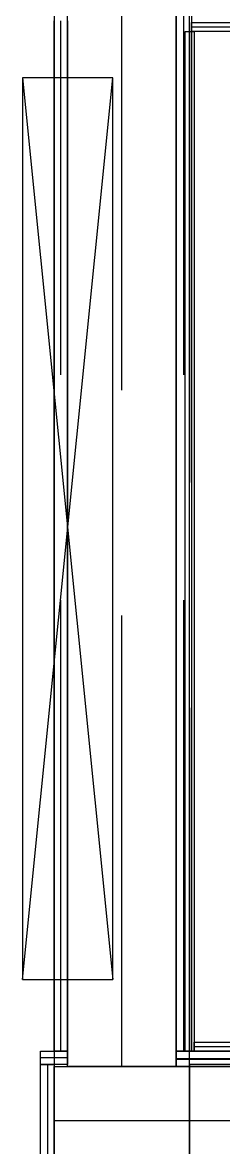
# Model space of a CAD drawing. Extents: x -23.2 to 18.8, y -18.4 to 11.3.
# Drawn here: x -4.906 to -4.684, y -1.269 to -0.021 of the extents above; entities that cross this region are included whole.
import ezdxf

# ---------------------------------------------------------------- set-up
doc = ezdxf.new("R2010")
doc.units = 0
doc.linetypes.add('DASHED', pattern=[0.75, 0.5, -0.25])
for name, color, linetype in [('EJE_MUROS', 8, 'CONTINUOUS'), ('LOSAS', 3, 'CONTINUOUS'), ('MUROS', 7, 'CONTINUOUS'), ('VENTANAS', 4, 'CONTINUOUS'), ('VIGAS', 5, 'CONTINUOUS')]:
    doc.layers.add(name, color=color, linetype=linetype)

msp = doc.modelspace()

# ---------------------------------------------------------------- linework, layer by layer
at = {"layer": 'EJE_MUROS', "linetype": 'DASHED'}
for p, q in [((-4.7962, -1.1786), (-4.7962, -0.0041)), ((-4.7277, -1.1616), (-4.7277, -0.0041)), ((-4.8637, -1.1616), (-4.8637, -0.0191)), ((-4.7212, -0.0311), (-4.7212, -1.1616)), ((-0.8342, -0.0261), (-4.7192, -0.0261)), ((-4.7162, -1.1566), (-2.1662, -1.1566)), ((-4.8562, -1.1691), (-4.8862, -1.1691)), ((-2.1695, -1.1701), (-4.7362, -1.1701)), ((-4.8787, -1.1766), (-4.8787, -4.1262)), ((-4.8712, -1.2386), (-2.1866, -1.2386))]:
    msp.add_line(p, q, dxfattribs=at)
at = {"layer": 'LOSAS'}
for p, q in [((-4.7362, -1.1711), (-4.7362, 0.0959)), ((-2.1715, -1.1711), (-4.7362, -1.1711))]:
    msp.add_line(p, q, dxfattribs=at)
at = {"layer": 'MUROS'}
for p, q in [((-4.8562, -1.1786), (-4.8562, -0.0041)), ((-4.7362, -0.0041), (-4.7362, -1.1786)), ((-4.7362, -1.1616), (-4.7362, -0.0041)), ((-4.7192, -0.0041), (-4.7192, -1.1616)), ((-4.8712, -1.1616), (-4.8712, -0.0191)), ((-4.8562, -0.0191), (-4.8562, -1.1616)), ((-4.7192, -0.0311), (-4.7192, -0.0211)), ((-4.7192, -0.0211), (-0.8342, -0.0211)), ((-4.7262, -1.1616), (-4.7262, -0.0311)), ((-4.7262, -0.0311), (-4.7162, -0.0311)), ((-0.8342, -0.0311), (-4.7192, -0.0311)), ((-4.7162, -0.0311), (-4.7162, -1.1616)), ((-4.7162, -1.1516), (-2.1662, -1.1516)), ((-4.7162, -1.1616), (-4.7162, -1.1516)), ((-4.8862, -1.1766), (-4.8862, -1.1616)), ((-4.8862, -1.1616), (-4.8562, -1.1616)), ((-4.8562, -1.1616), (-4.8712, -1.1616)), ((-4.8562, -1.1616), (-4.8562, -1.1766)), ((-4.7362, -1.1786), (-4.7362, -1.1616)), ((-4.7362, -1.1616), (-2.1695, -1.1616)), ((-4.7192, -1.1616), (-4.7362, -1.1616)), ((-4.7162, -1.1616), (-4.7262, -1.1616)), ((-2.1662, -1.1616), (-4.7162, -1.1616)), ((-4.8562, -1.1766), (-4.8862, -1.1766)), ((-4.8862, -4.1262), (-4.8862, -1.1766)), ((-4.8862, -1.1766), (-4.8712, -1.1766)), ((-4.8712, -1.1766), (-4.8712, -4.1262)), ((-4.8712, -1.1786), (-2.1866, -1.1786)), ((-4.8712, -1.2986), (-4.8712, -1.1786)), ((-4.7362, -1.1786), (-4.8562, -1.1786)), ((-2.1695, -1.1786), (-4.7362, -1.1786))]:
    msp.add_line(p, q, dxfattribs=at)
at = {"layer": 'VENTANAS'}
for p, q in [((-4.9062, -0.0823), (-4.9062, -1.0823)), ((-4.8062, -0.0823), (-4.9062, -0.0823)), ((-4.9062, -0.0823), (-4.8062, -1.0823)), ((-4.9062, -1.0823), (-4.8062, -0.0823)), ((-4.9062, -0.0823), (-4.9062, -1.0823)), ((-4.8062, -0.0823), (-4.9062, -0.0823)), ((-4.9062, -0.0823), (-4.8062, -1.0823)), ((-4.9062, -1.0823), (-4.8062, -0.0823)), ((-4.9062, -0.0823), (-4.9062, -1.0823)), ((-4.8062, -0.0823), (-4.9062, -0.0823)), ((-4.9062, -0.0823), (-4.8062, -1.0823)), ((-4.9062, -1.0823), (-4.8062, -0.0823)), ((-4.9062, -0.0823), (-4.9062, -1.0823)), ((-4.8062, -0.0823), (-4.9062, -0.0823)), ((-4.9062, -0.0823), (-4.8062, -1.0823)), ((-4.9062, -1.0823), (-4.8062, -0.0823)), ((-4.9062, -0.0823), (-4.9062, -1.0823)), ((-4.8062, -0.0823), (-4.9062, -0.0823)), ((-4.9062, -0.0823), (-4.8062, -1.0823)), ((-4.9062, -1.0823), (-4.8062, -0.0823)), ((-4.9062, -0.0823), (-4.9062, -1.0823)), ((-4.8062, -0.0823), (-4.9062, -0.0823)), ((-4.9062, -0.0823), (-4.8062, -1.0823)), ((-4.9062, -1.0823), (-4.8062, -0.0823)), ((-4.9062, -0.0823), (-4.9062, -1.0823)), ((-4.8062, -0.0823), (-4.9062, -0.0823)), ((-4.9062, -0.0823), (-4.8062, -1.0823)), ((-4.9062, -1.0823), (-4.8062, -0.0823)), ((-4.9062, -0.0823), (-4.9062, -1.0823)), ((-4.8062, -0.0823), (-4.9062, -0.0823)), ((-4.9062, -0.0823), (-4.8062, -1.0823)), ((-4.9062, -1.0823), (-4.8062, -0.0823)), ((-4.9062, -0.0823), (-4.9062, -1.0823)), ((-4.8062, -0.0823), (-4.9062, -0.0823)), ((-4.9062, -0.0823), (-4.8062, -1.0823)), ((-4.9062, -1.0823), (-4.8062, -0.0823)), ((-4.9062, -0.0823), (-4.9062, -1.0823)), ((-4.8062, -0.0823), (-4.9062, -0.0823)), ((-4.9062, -0.0823), (-4.8062, -1.0823)), ((-4.9062, -1.0823), (-4.8062, -0.0823)), ((-4.8062, -1.0823), (-4.8062, -0.0823)), ((-4.8062, -1.0823), (-4.8062, -0.0823)), ((-4.8062, -1.0823), (-4.8062, -0.0823)), ((-4.8062, -1.0823), (-4.8062, -0.0823)), ((-4.8062, -1.0823), (-4.8062, -0.0823)), ((-4.8062, -1.0823), (-4.8062, -0.0823)), ((-4.8062, -1.0823), (-4.8062, -0.0823)), ((-4.8062, -1.0823), (-4.8062, -0.0823)), ((-4.8062, -1.0823), (-4.8062, -0.0823)), ((-4.8062, -1.0823), (-4.8062, -0.0823)), ((-4.9062, -1.0823), (-4.8062, -1.0823)), ((-4.9062, -1.0823), (-4.8062, -1.0823)), ((-4.9062, -1.0823), (-4.8062, -1.0823)), ((-4.9062, -1.0823), (-4.8062, -1.0823)), ((-4.9062, -1.0823), (-4.8062, -1.0823)), ((-4.9062, -1.0823), (-4.8062, -1.0823)), ((-4.9062, -1.0823), (-4.8062, -1.0823)), ((-4.9062, -1.0823), (-4.8062, -1.0823)), ((-4.9062, -1.0823), (-4.8062, -1.0823)), ((-4.9062, -1.0823), (-4.8062, -1.0823))]:
    msp.add_line(p, q, dxfattribs=at)
at = {"layer": 'VIGAS'}
for p, q in [((-4.8712, -0.0041), (-4.8712, -4.1262)), ((-4.7212, -4.1262), (-4.7212, -0.0041)), ((0.7238, -1.1766), (-4.7212, -1.1766)), ((-4.7212, -1.1766), (-4.7212, -1.3766))]:
    msp.add_line(p, q, dxfattribs=at)

doc.saveas('drawing.dxf')
